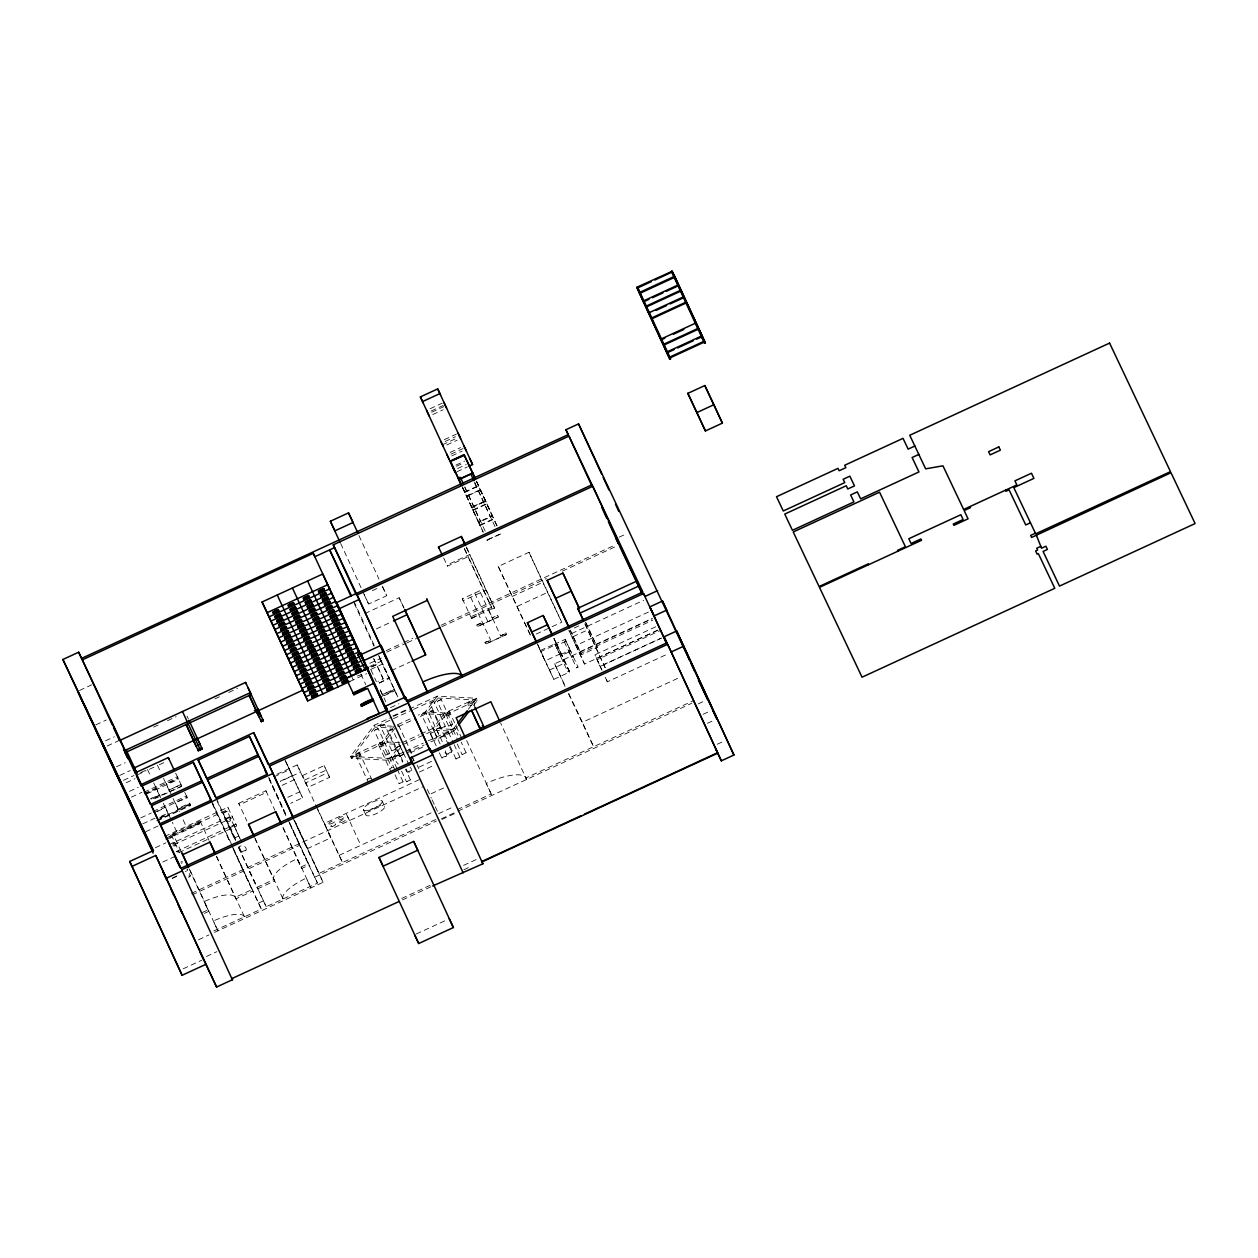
<?xml version="1.0" encoding="UTF-8"?>
<svg xmlns="http://www.w3.org/2000/svg" width="1258" height="1258" viewBox="0 0 1258 1258"><rect width="100%" height="100%" fill="white"/><g stroke="black" fill="none" stroke-linecap="round" stroke-linejoin="round"><path stroke-width="0.75" stroke-dasharray="5 3.75" d="M447.879 753.919C458.164 746.78 444.514 761.703 445.442 748.604M389.776 769.047L391.474 767.726M434.387 731.7L430.44 733.335L434.372 731.511L440.08 743.903M370.89 778.277L368.264 778.403M394.1 726.322L382.401 741.733L350.526 756.435L351.391 758.307L390.798 760.382L404.824 753.919M394.965 728.193L383.25 743.62L351.391 758.307L375.057 727.14L411.838 710.172M409.227 765.304L399.871 745.648L389.933 758.495L387.716 758.7L391.663 757.08L397.355 769.471M400.579 747.504L390.798 760.382L389.933 758.495L350.526 756.435L374.192 725.268L391.71 717.186M456.56 724.734L453.006 729.42L450.757 729.829L454.547 727.879L457.943 735.081M468.385 709.166L476.656 698.253L477.521 700.124L471.608 707.924M457.425 726.621L453.871 731.291L425.833 744.217M187.143 870.599L187.112 869.734M397.748 726.086L397.717 724.954M367.823 778.686L367.839 779.818M172.912 845.974L176.12 845.14L174.437 846.634M177.771 852.389L178.825 851.006L176.214 851.697M408.708 751.136L409.888 750.067L408.661 749.831M180.775 862.076L182.3 861.447M182.347 862.768L181.325 863.24M186.341 871.165L185.319 871.637M188.669 877.424L190.367 875.914L187.112 868.822M430.047 408.756L442.187 403.158M431.101 411.051L443.241 405.453M431.698 412.247L443.838 406.633M432.752 414.542L443.162 409.746M444.278 439.687L456.418 434.089M445.096 441.495L455.506 436.699M442.454 444.782L458.069 437.58M446.747 444.986L457.157 440.19M450.112 452.408L460.522 447.612M450.93 454.154L463.07 448.556M451.764 455.899L462.173 451.087M455.946 465.067L464.611 461.073M456.481 466.262L463.416 463.054M457.598 468.542L466.262 464.548M456.969 471.734L467.363 466.938M464.548 492.051L478.339 485.698M464.705 492.428L478.512 486.06L494.048 519.318M466.624 496.045L480.414 489.692M468.715 495.385L478.559 490.84M466.797 496.423L468.762 495.51M478.622 490.966L480.587 490.054M485.305 500.841L471.514 507.194L480.257 525.687M471.687 507.572L485.478 501.219M79.521 690.469L91.771 684.824M473.008 509.915L486.799 503.562M473.181 510.292L486.972 503.939M478.433 522.274L480.525 521.614L464.847 487.538M492.24 515.922L490.384 517.069L474.706 482.993M479.974 525.073L493.765 518.705M480.147 525.451L493.938 519.082M372.305 590.662L377.243 588.382M500.778 533.958L486.815 539.949L488.985 539.478M486.925 540.185L500.731 533.832M487.019 540.39L488.969 539.415M95.797 724.844L106.317 720.001M500.621 635.856L506.125 633.309L500.621 635.856L488.764 610.099L494.567 608.149L469.863 554.464L446.999 564.999L447.518 566.131L468.212 556.586L491.532 607.268L470.838 616.813L471.703 618.7L478.905 614.643M364.065 594.468L368.61 604.06L386.741 595.694L382.731 586.983M364.867 613.558L399.163 597.739L403.975 607.881M105.515 740.82L114.274 736.795M107.166 745.994L119.431 740.333M498.262 566.462L531.002 636.438L498.262 566.462L529.02 552.278L561.744 622.254L551.507 626.987M153.57 727.124L158.775 724.718M167.471 720.708L176.167 716.698M214.898 698.85L220.103 696.445M228.799 692.435L237.495 688.425M376.315 628.89L391.741 621.766M494.567 608.149L486.044 590.159L463.18 600.711L462.315 598.824L483.009 589.279L491.532 607.268M116.491 766.751L125.25 762.71M619.172 537.15L627.05 533.518M386.19 650.606L402.135 643.247M403.912 642.429L412.766 638.341M441.118 625.257L614.8 545.154M386.772 652.147L406.397 643.105M407.356 642.665L415.926 638.702M441.841 626.751L546.397 578.538M562.342 571.179L617.285 545.83M119.762 775.4L130.266 770.556M512.085 596.496L542.827 582.328L561.744 622.254M369.883 663.312L381.378 658.013M471.42 618.103L494.284 607.551M369.726 666.52L381.457 661.11L379.177 656.314M123.457 780.353L133.977 775.51M140.739 772.569L145.802 770.242M137.641 774.739L146.085 770.839M149.419 769.298L157.627 765.509L160.709 772.223M159.31 764.738L164.389 762.395M371.487 666.834L376.394 664.57L373.925 659.223M371.755 666.96L376.645 664.696L383.203 678.958L377.887 681.411M370.748 669.445L382.574 664.004L389.398 678.392L377.573 683.849L389.115 677.795M126.193 782.728L134.952 778.686M361.675 674.587L357.319 676.018M349.866 681.459L366.723 673.675M476.719 624.959C491.894 620.225 473.637 623.748 477.458 626.563L498.357 616.923L497.602 615.319L492.098 617.867L497.602 615.319M517.195 606.403L547.938 592.219M129.464 791.376L138.223 787.351M391.364 670.64L410.218 661.944M131.414 797.147L141.918 792.304M143.899 792.226L177.394 776.768L178.259 778.639L166.433 784.096M144.466 793.499L177.976 778.042M144.749 794.097L156.574 788.64M146.73 793.924L178.542 779.252M484.959 642.351L490.762 640.401L484.959 642.351L485.761 644.065L506.644 634.441L505.842 632.711M150.614 798.515L159.341 795.213L150.897 799.113M180.743 784.615L168.918 790.071L180.743 784.615L181.545 786.344L155.096 798.547M153.036 798.751L181.545 786.344M384.319 695.643L394.886 690.768L394.147 689.148L382.322 694.605L394.367 689.636M379.586 697.231L394.666 690.28M536.128 634.079L549.793 627.773M152.989 811.41L186.483 795.952L187.348 797.839L175.239 802.683L179.391 811.677M140.723 817.904L151.243 813.061M153.57 812.684L187.065 797.242M157.219 811.725L165.396 807.227L171.56 820.656M390.546 707.625L398.99 703.725M142.72 823.848L154.97 818.187M161.103 816.316L167.864 813.203L168.43 814.398L163.241 803.139M157.124 820.987L190.634 805.529L189.549 803.202L177.724 808.658L178.29 809.853L172.896 798.122M159.703 817.7L168.147 813.8M178.007 809.256L189.832 803.799M159.986 818.298L190.115 804.397M156.841 820.389L190.351 804.931M574.293 627.978L579.639 625.509M392.826 715.975L407.608 709.15M657.651 630.337L584.545 664.051L568.946 630.447L570.629 633.985L643.734 600.27M393.455 716.384L437.265 696.177L476.656 698.253L444.797 712.956L425.298 711.918L418.364 715.126M145.661 831.727L159.672 825.264M413.599 709.37L438.114 698.064L477.521 700.124L445.662 714.827L426.163 713.805L417.499 717.799M566.084 641.376L557.184 644.898L569.387 671.08L567.798 671.803L554.92 644.112L565.172 639.394L570.739 651.204L569.166 651.927L576.479 667.809L578.051 667.086L570.283 650.182L560.03 654.915M573.05 636.674L588.823 629.393L597.346 647.383L581.573 654.663L570.629 631.39M276.917 774.268L297.187 764.927L300.599 772.113L280.33 781.47M555.832 646.093L557.184 644.898M274.213 776.736L289.592 769.644M397.559 724.718L411.429 718.318M280.471 781.155L292.422 775.636L283.899 757.646M398.424 726.589L415.769 718.601M570.629 633.985L575.928 645.527L650.811 610.979M164.798 836.381L227.855 807.29L236.677 825.971L177.126 853.443M181.089 851.399L172.928 833.677L200.132 821.128L200.84 822.622L169.185 837.341M238.721 803.327L265.925 790.779L266.633 792.288L239.429 804.821L238.721 803.327L246.882 821.049M170.207 835.501L177.236 832.985L172.33 822.323M198.921 822.984L187.096 828.44L182.19 817.779M165.663 838.253L228.72 809.161L227.855 807.29M302.439 775.62L324.124 765.619L329.612 777.318L307.927 787.319L302.439 775.62L304.515 780.117L326.199 770.116L324.124 765.619M282.138 785.322L294.089 779.803L302.612 797.792L290.661 803.312M165.93 839.573L199.44 824.116L198.638 822.386M155.363 847.703L165.883 842.86M575.928 645.527L579.073 652.163L652.179 618.449M565.062 686.459L554.636 663.799L652.194 618.794M573.161 656.77L571.368 657.022L573.161 656.77L565.172 639.394M579.718 653.861L652.823 620.147M168.776 844.778L231.849 815.703L232.699 817.574L169.641 846.665M549.447 670.121L565.219 662.856M401.9 742.755L419.229 734.766M420.958 733.964L433.098 728.366L453.006 729.42L454.688 728.005M601.984 670.089L594.908 654.836L656.22 626.563M287.815 797.305L299.781 791.801M402.749 744.642L433.963 730.238L453.871 731.291L453.006 729.42L424.984 742.346M176.262 851.556L235.828 824.084L236.677 825.971M657.903 630.101L596.591 658.39L594.908 654.836M569.591 672.087L556.461 644.379L540.688 651.66L553.819 679.367L569.591 672.087L554.259 639.048M601.749 669.916L597.063 659.727L660.135 630.635M162.738 862.06L174.988 856.399M403.96 752.032L389.933 758.495L391.663 757.08M405.705 751.23L423.223 743.148M406.57 753.102L424.088 745.035M410.25 752.866L423.804 746.607M585.064 624.141L603.683 664.617L661.079 638.152M661.535 638.089L600.223 666.378L597.063 659.727M172.409 877.974L177.661 875.552M172.126 878.556L177.378 876.134M419.056 767.097L432.202 761.043M607.362 681.805L605.051 676.788L607.362 681.805L668.674 653.531M419.339 772.05L434.592 765.021M419.417 779.614L324.438 823.424L342.522 862.532L327.41 830.626M191.42 893.353L422.83 786.8M192.128 894.847L243.376 871.212L252.072 889.563L235.183 897.347A29.956 9.152 -24.7 0 0 204.079 901.624L208.702 911.39L204.409 913.371M300.976 867.014L308.241 863.664L299.546 845.313L248.298 868.948L256.994 887.299L273.788 879.546A29.956 9.152 -24.7 0 1 297.061 858.727L301.684 868.507L308.949 865.158L317.472 883.147L266.193 906.719L257.701 888.793L274.496 881.056L254.918 838.504M568.931 693.944L582.375 722.312L679.933 677.323M431.117 793.751L444.672 787.508M202.255 912.537L207.995 909.896M235.183 897.347L235.906 898.857L252.779 891.073L261.302 909.047L213.797 930.967M339.11 855.33L434.104 811.52M438.507 813.722L453.824 806.661M435.755 819.524L318.872 873.445L303.76 841.539M457.22 809.633L491.186 793.955M466.702 740.695L491.894 795.465L486.186 783.404A38.196 11.684 -24.7 0 1 525.875 777.963L692.922 700.91M258.488 903.118L263.409 900.838M314.657 877.203L436.447 821.034M441.511 818.706L456.292 811.882M457.928 811.127L691.853 703.222M441.873 819.477L456.654 812.668M698.19 703.914L704.496 701.005M198.481 939.789L208.985 934.93M214.489 932.398L323.07 882.314L295.158 821.616M703.112 714.292L710.99 710.644M707.389 723.334L713.695 720.425M206.406 956.505L216.911 951.661M183.181 968.802L201.815 960.2M717.296 744.233L725.19 740.6M463.62 865.347L478.402 858.538M401.679 898.448L430.11 885.333M463.856 869.765L469.187 867.312M402.481 899.91L430.865 886.811M416.288 933.986L445.772 920.384M169.877 837.042L172.142 836.727L179.469 852.657M169.94 838.457L172.142 836.727M172.723 843.033L174.988 842.718L172.771 844.448M241.017 845.974L238.894 846.398M188.621 876.008L190.367 875.914M392.496 767.349L393.723 767.411M399.871 745.648L396.333 747.645L402.843 761.813M392.292 726.228L374.192 725.268L375.057 727.14L391.348 728.005M399.95 742.66L382.401 741.733L383.25 743.62L398.849 744.437M403.834 754.092L399.902 755.916L403.834 754.092L392.433 729.31L390.169 729.624L388.502 731.134L399.902 755.916M411.665 770.619C402.198 772.381 416.131 773.827 410.045 767.081M241.567 842.058L227.321 811.284L225.591 811.379L223.374 813.093L234.774 837.875L238.721 836.051L234.774 837.875M444.672 734.263L448.477 732.313L444.53 734.137L449.421 744.752M474.565 706.477C475.209 696.555 462.661 702.357 470.634 708.301M468.18 702.986L472.127 701.178M461.938 738.776L449.436 711.666L447.172 711.981L445.505 713.49L457.991 740.585M433.868 701.477L429.921 703.301L441.322 728.083L443.587 727.769L445.269 726.259L433.868 701.477L429.921 703.301M445.505 713.49L449.436 711.666M445.269 726.259L441.322 728.083M425.44 712.673L421.509 714.497L432.909 739.279L435.174 738.965L436.841 737.455L425.44 712.673L421.509 714.497M466.089 752.787L462.142 754.611L466.089 752.787L461.199 742.157M436.479 729.137L440.426 727.313L436.479 729.137L444.624 746.827M436.841 737.455L432.909 739.279M388.502 731.134L392.433 729.31M378.171 728.618L374.239 730.442L385.64 755.225L387.904 754.91L389.571 753.4L378.171 728.618L374.239 730.442M402.261 762.222C402.025 749.721 388.974 755.759 398.314 764.046M395.059 756.954L398.99 755.13M389.571 753.4L385.64 755.225M410.391 779.913L406.46 781.737L410.391 779.913L405.516 769.298M448.571 745.003L432.595 710.786L430.865 710.88L428.648 712.61L440.048 737.392L443.995 735.568L440.048 737.392M428.648 712.61L432.595 710.786M445.772 756.294C433.664 759.502 453.902 758.778 443.335 750.979M396.333 747.645L400.264 745.837M394.823 769.723L382.322 742.629L380.073 742.943L378.391 744.453L390.876 771.547M378.391 744.453L382.322 742.629M223.374 813.093L227.321 811.284M234.145 825.673L230.198 827.497L234.145 825.673L239.838 838.064M226.22 819.084L230.167 817.275L226.22 819.084L237.62 843.866M245.546 850.455C233.438 853.663 253.676 852.94 243.093 845.14M441.212 699.542L437.265 701.366L448.666 726.149L450.914 725.835L452.613 724.325L441.212 699.542L437.265 701.366M452.613 724.325L448.666 726.149M459.878 757.096L455.931 758.92L459.878 757.096L454.185 744.705M384.382 724.309L380.451 726.118L391.836 750.9L394.084 750.601L395.783 749.092L384.382 724.309L380.451 726.118M395.783 749.092L391.836 750.9M403.063 781.863L399.116 783.671L403.063 781.863L398.173 771.233M372.132 780.227L359.615 753.07L357.366 753.369L355.668 754.879L368.201 782.051M355.668 754.879L359.615 753.07M603.683 664.617L605.208 667.825M578.051 667.086L576.479 667.809M569.166 651.927L560.502 655.937L554.92 644.112M554.102 638.561L556.288 643.184L540.531 650.449L537.606 644.285M569.387 671.08L567.798 671.803M476.578 481.562L486.909 503.798M496.941 525.844L492.145 515.717L478.354 522.086L483.135 532.197M483.497 502.115L473.653 506.675M554.636 663.799L565.565 686.852M568.396 693.52L593.603 746.717L582.375 722.312M462.173 486.673L473.291 510.544M466.765 547.922L469.863 554.464M498.357 616.923L477.458 626.563M506.644 634.441L485.761 644.065M464.344 548.409L468.212 556.586M443.649 557.954L447.518 566.131M462.315 598.824L471.703 618.7M525.875 777.963L526.583 779.457L500.59 722.941M382.196 586.102L386.741 595.694M379.727 658.767L398.141 697.608L379.318 656.472M373.61 658.296L383.203 678.958M411.901 756.357L414.385 761.577M349.52 820.625L346.107 813.423L360.794 845.345M316.135 805.906L327.835 830.61M294.152 820.358L304.2 841.523M323.07 882.314L294.954 821.38M273.788 879.546L274.496 881.056M187.033 716.085L188.448 719.073M175.648 773.135L181.639 785.794M184.737 792.336L187.348 797.839M166.716 784.693L166.15 783.498L172.126 796.44M156.857 789.238L156.291 788.043L160.725 797.635M172.928 833.677L173.651 835.17M586.008 622.741L597.346 647.383M585.583 622.364L588.823 629.393M584.907 623.654L605.145 667.668M570.251 630.022L581.573 654.663M579.073 652.163L584.545 664.051M529.02 552.278L542.827 582.328M564.276 641.627L571.588 657.494M553.803 638.309L560.832 653.625L545.076 660.89L537.245 643.892M476.609 481.405L497.02 525.765M476.232 481.122L492.35 516.157L478.559 522.526L462.205 486.988M474.643 482.317L495.054 526.677M537.716 644.615L553.819 679.367M464.784 486.862L485.195 531.222M462.818 487.774L483.229 532.134M466.12 546.868L486.044 590.159M464.516 549.086L483.009 589.279M480.525 592.707L492.318 618.338M474.722 593.1L487.679 621.263M470.665 597.251L490.762 640.401M399.163 597.739L403.991 608.227M450.757 729.829L454.012 736.905M457.267 743.981L462.142 754.611M358.939 535.546L378.988 579.136M448.477 732.313L453.367 742.943M450.238 746.529L455.931 758.92M449.373 746.78L451.826 752.095M430.44 733.335L438.57 751.026M439.388 752.803L441.825 758.118M340.682 543.487L368.61 604.06M353.86 601.135L374.397 645.763M378.611 655.355L382.574 664.004M354.284 603.431L373.988 646.282M398.487 725.111L412.309 754.564M417.184 765.194L418.82 768.732M427.327 789.411L431.321 798.091M432.123 799.836L434.513 805.041M435.315 806.787L437.705 811.992M411.853 756.341L414.244 761.546M380.372 689.95L385.766 701.697M370.984 669.932L376.378 681.679M380.231 690.06L382.542 695.092M406.098 768.89L407.734 772.428M360.904 673.989L365.748 684.541M401.569 771.123L406.46 781.737M351.344 675.766L353.246 679.902M387.716 758.889L391.788 767.742M395.043 774.818L399.116 783.671M382.259 801.189A10.331 3.161 -24.7 0 1 368.909 810.121A10.331 3.161 -24.7 0 1 367.289 804.837A10.331 3.161 -24.7 0 1 382.259 801.189L384.681 806.472A10.331 3.161 -24.7 0 1 371.33 815.404A10.331 3.161 -24.7 0 1 369.726 810.121A10.331 3.161 -24.7 0 1 384.681 806.472M363.373 809.586L365.811 814.87M329.612 777.318L327.536 772.805L305.851 782.806L307.927 787.319M297.187 764.927L316.937 807.636M317.598 809.319L330.823 837.828L307.172 848.741L292.485 816.819M286.745 763.653L302.612 797.792M285.472 761.059L294.089 779.803M269.023 777.837L286.274 815.31M289.56 822.449L317.472 883.147M268.709 777.696L286.777 816.961M287.595 818.754L308.949 865.158M269.165 779.268L286.399 816.756M289.686 823.896L299.546 845.313M283.176 827.67L310.899 887.928L306.26 878.163A29.956 9.152 -24.7 0 0 282.987 898.983L283.695 900.476L255.17 838.441M265.925 790.779L274.889 810.278M282.94 827.733L301.684 868.507M239.162 846.964L241.599 852.279M216.14 797.886L235.529 840.596M238.816 847.735L266.224 906.782M217.099 801.11L235.167 840.391M238.454 847.53L256.994 887.299M211.218 800.167L261.302 909.047M212.555 803.595L230.717 843.159M231.535 844.936L252.779 891.073M212.177 803.39L230.23 842.656M233.516 849.795L243.376 871.212M216.565 856.242L245.106 918.277L244.398 916.783A29.956 9.152 -24.7 0 0 213.278 921.045L217.901 930.826L189.376 868.775M200.132 821.128L209.001 840.36M216.329 856.305L235.906 898.857M189.549 803.202L190.634 805.529M163.509 778.325L169.201 790.669M147.485 769.456L150.866 776.768M153.665 782.869L159.341 795.213M189.14 868.853L208.702 911.39M356.926 756.844C359.992 758.778 362.021 752.63 356.926 756.844M379.601 746.356C382.684 748.274 384.806 742.063 379.601 746.356M227.478 821.081C230.528 823.015 232.714 816.788 227.478 821.081M446.716 715.393C449.766 717.327 451.952 711.1 446.716 715.393M469.438 704.952C472.442 706.902 474.691 700.659 469.438 704.952M437.265 696.177L425.298 711.918L426.163 713.805L438.114 698.064L437.265 696.177M444.797 712.956L433.098 728.366L433.963 730.238L445.662 714.827L444.797 712.956M564.276 660.293L562.924 661.488L564.276 660.293M330.036 824.021A3.287 1.006 -24.7 0 0 334.832 821.301A3.287 1.006 -24.7 0 0 330.65 821.883A3.287 1.006 -24.7 0 0 330.036 824.021M332.269 826.475A2.673 0.818 -24.7 0 0 335.634 824.163A2.673 0.818 -24.7 0 0 331.719 825.185A2.673 0.818 -24.7 0 0 332.269 826.475M339.298 819.823A3.617 1.101 -24.7 0 0 344.598 816.835A3.617 1.101 -24.7 0 0 339.974 817.464A3.617 1.101 -24.7 0 0 339.298 819.823M340.792 822.575A3.365 1.038 -24.7 0 0 345.73 819.791A3.365 1.038 -24.7 0 0 341.437 820.389A3.365 1.038 -24.7 0 0 340.792 822.575"/><path stroke-width="1.5" d="M483.402 726.369L482.286 725.897M457.739 723.177L467.205 710.723M458.604 725.064L469.25 711.037M479.958 727.093L479.723 727.895L481.327 727.674M481.091 729.451L480.839 730.269L471.75 710.676M667.778 353.844L636.705 287.327L671.898 271.398M637.491 288.019L651.361 281.619M654.836 280.031L672.181 272.027M637.539 287.091L670.671 358.939L669.885 359.316L639.206 292.611L674.665 276.241L674.005 276.854M452.471 466.671L455.223 472.536L420.376 396.899L437.721 388.895L440.552 394.933M422.594 401.569L439.923 393.565M643.797 301.716L648.986 299.31M652.462 297.721L662.872 292.925M666.331 291.321L678.471 285.723M645.952 306.244L680.625 290.236M656.173 310.364L666.583 305.552M670.058 303.964L682.198 298.366M651.392 318.085L686.082 302.077M661.331 339.833L664.79 338.229M673.47 334.235L683.865 329.423M663.485 344.362L698.159 328.354M667.259 352.743L674.194 349.535M677.669 347.931L693.268 340.745M696.743 339.141L701.948 336.735M702.011 337.915L702.451 337.852M669.413 357.256L704.103 341.264M674.665 276.241L705.361 342.947L704.559 343.308L671.442 271.461M461.434 485.305L450.254 461.01L464.06 454.657L472.929 473.37M450.427 461.387L464.233 455.034M464.344 455.27L452.408 460.475M330.382 521.252L348.513 512.887L353.058 522.479L334.927 530.845L330.382 521.252L340.006 542.167M469.108 466.136L472.568 464.532L437.721 388.895M153.13 853.081L62.9 659.475L78.672 652.21L81.597 658.374L568.27 434.623L565.927 429.717L578.554 423.899L689.588 660.277M460.129 477.269L458.164 478.182L461.403 485.053M112.151 724.498L82.305 659.868L313.273 553.331L314.877 556.696L334.581 547.607M356.25 594.83L333.26 544.84L568.978 436.133L642.838 592.015L407.136 700.737L405.375 697.026L385.671 706.115L387.307 709.685M687.859 393.361L704.81 385.546L713.899 404.73L722.375 423.128L705.423 430.944L687.859 393.361L705.423 430.944M349.866 681.459L307.723 700.895L262.073 601.984L322.771 573.994L360.071 654.742M696.963 412.545L713.899 404.73M262.073 601.984L267.136 612.662L327.835 584.656M272.734 612.111C285.802 607.756 271.681 610.146 273.348 613.432L278.867 610.885L278.254 609.564M287.909 605.114C300.976 600.758 286.855 603.148 288.522 606.435L294.042 603.887L293.428 602.566M303.084 598.116C316.151 593.76 302.03 596.15 303.697 599.437L309.216 596.89L308.603 595.569M318.258 591.118C331.326 586.763 317.205 589.137 318.872 592.439L324.391 589.892L323.778 588.571M273.348 613.432L277.971 611.011L277.468 609.926M288.522 606.435L293.145 604.013L292.642 602.928M303.697 599.437L308.32 597.015L307.817 595.93M318.872 592.439L323.495 590.018L322.992 588.933M269.07 616.86L329.769 588.87M274.669 616.326C287.736 611.97 273.615 614.344 275.282 617.631L280.801 615.099L280.188 613.778M289.843 609.328C302.911 604.972 288.79 607.347 290.456 610.633L295.976 608.086L295.363 606.781M305.018 602.315C318.085 597.975 303.964 600.349 305.631 603.636L311.151 601.088L310.537 599.783M320.192 595.317C333.26 590.977 319.139 593.351 320.806 596.638L326.325 594.091L325.712 592.77M275.282 617.631L279.905 615.209L279.402 614.14M290.456 610.633L295.08 608.212L294.576 607.142M305.631 603.636L310.254 601.214L309.751 600.145M320.806 596.638L325.429 594.216L324.926 593.147M271.005 621.075L331.703 593.068M276.603 620.524C289.67 616.168 275.549 618.559 277.216 621.845L282.736 619.298L282.122 617.977M291.777 613.527C304.845 609.171 290.724 611.545 292.391 614.847L297.91 612.3L297.297 610.979M306.952 606.529C320.019 602.173 305.898 604.548 307.565 607.85L313.085 605.302L312.471 603.982M322.127 599.531C335.194 595.176 321.073 597.55 322.74 600.852L328.259 598.305L327.646 596.984M277.216 621.845L281.839 619.423L281.336 618.338M292.391 614.847L297.014 612.426L296.511 611.341M307.565 607.85L312.188 605.428L311.685 604.343M322.74 600.852L327.363 598.431L326.86 597.346M438.995 548.142L438.476 547.01L461.34 536.474L465.224 544.651M272.939 625.273L333.637 597.283M278.537 624.739C291.604 620.383 277.483 622.757 279.15 626.044L284.67 623.496L284.056 622.191M293.712 617.725C306.779 613.385 292.658 615.76 294.325 619.046L299.844 616.499L299.231 615.193M308.886 610.728C321.954 606.372 307.833 608.762 309.499 612.048L315.019 609.501L314.406 608.18M324.061 603.73C337.128 599.374 323.007 601.764 324.674 605.051L330.194 602.503L329.58 601.182M279.15 626.044L283.773 623.622L283.27 622.553M294.325 619.046L298.948 616.624L298.445 615.555M309.499 612.048L314.123 609.627L313.619 608.558M324.674 605.051L329.297 602.629L328.794 601.544M274.873 629.472L335.572 601.481M386.709 711.493L336.625 602.598L592.031 484.786M280.471 628.937C293.539 624.581 279.418 626.956 281.084 630.258L286.604 627.711L285.991 626.39M295.646 621.939C308.713 617.584 294.592 619.958 296.259 623.26L301.778 620.713L301.165 619.392M310.82 614.942C323.888 610.586 309.767 612.961 311.434 616.247L316.953 613.715L316.34 612.394M325.995 607.944C339.062 603.588 324.941 605.963 326.608 609.249L332.128 606.718L331.514 605.397M281.084 630.258L285.708 627.836L285.204 626.751M296.259 623.26L300.882 620.839L300.379 619.754M311.434 616.247L316.057 613.825L315.554 612.756M326.608 609.249L331.231 606.828L330.728 605.758M276.807 633.686L337.506 605.68M282.405 633.136C295.473 628.796 281.352 631.17 283.019 634.457L288.538 631.909L287.925 630.604M297.58 626.138C310.647 621.782 296.526 624.172 298.193 627.459L303.713 624.911L303.099 623.591M312.755 619.14C325.822 614.785 311.701 617.175 313.368 620.461L318.887 617.914L318.274 616.593M327.929 612.143C340.997 607.787 326.876 610.177 328.542 613.464L334.062 610.916L333.449 609.595M283.019 634.457L287.642 632.035L287.138 630.966M298.193 627.459L302.816 625.037L302.313 623.968M313.368 620.461L317.991 618.04L317.488 616.955M328.542 613.464L333.166 611.042L332.662 609.957M336.625 602.598L339.456 608.589L359.175 599.5L386.269 658.406M278.741 637.885L339.44 609.894M284.339 637.35C297.407 632.994 283.286 635.369 284.953 638.671L290.472 636.123L289.859 634.803M299.514 630.352C312.582 625.997 298.461 628.371 300.127 631.658L305.647 629.126L305.034 627.805M314.689 623.355C327.756 618.999 313.635 621.373 315.302 624.66L320.821 622.112L320.208 620.807M329.863 616.341C342.931 612.001 328.81 614.376 330.477 617.662L335.996 615.115L335.383 613.81M284.953 638.671L289.576 636.249L289.073 635.164M300.127 631.658L304.751 629.236L304.247 628.167M315.302 624.66L319.925 622.238L319.422 621.169M330.477 617.662L335.1 615.241L334.597 614.171M280.676 642.099L341.374 614.093M286.274 641.549C299.341 637.193 285.22 639.583 286.887 642.869L292.406 640.322L291.793 639.001M301.448 634.551C314.516 630.195 300.395 632.585 302.062 635.872L307.581 633.324L306.968 632.003M316.623 627.553C329.69 623.197 315.569 625.588 317.236 628.874L322.756 626.327L322.142 625.006M331.798 620.556C344.865 616.2 330.744 618.574 332.411 621.877L337.93 619.329L337.317 618.008M286.887 642.869L291.51 640.448L291.007 639.363M302.062 635.872L306.685 633.45L306.181 632.365M317.236 628.874L321.859 626.453L321.356 625.368M332.411 621.877L337.034 619.455L336.531 618.37M282.61 646.298L343.308 618.307M288.208 645.763C301.275 641.407 287.154 643.781 288.821 647.068L294.341 644.536L293.727 643.215M303.382 638.765C316.45 634.409 302.329 636.784 303.996 640.07L309.515 637.523L308.902 636.218M318.557 631.752C331.625 627.412 317.503 629.786 319.17 633.073L324.69 630.525L324.077 629.22M333.732 624.754C346.799 620.414 332.678 622.789 334.345 626.075L339.864 623.528L339.251 622.207M288.821 647.068L293.444 644.646L292.941 643.577M303.996 640.07L308.619 637.649L308.116 636.579M319.17 633.073L323.793 630.651L323.29 629.582M334.345 626.075L338.968 623.654L338.465 622.584M284.544 650.512L345.242 622.506M290 650.024C303.052 645.668 288.947 648.059 290.614 651.345L296.133 648.798L295.52 647.477M305.175 643.027C318.243 638.671 304.122 641.061 305.788 644.348L311.308 641.8L310.695 640.479M320.35 636.029C333.417 631.673 319.296 634.063 320.963 637.35L326.482 634.803L325.869 633.482M335.524 629.031C352.114 621.704 323.935 634.567 341.657 627.805L341.044 626.484M335.917 629.865L340.761 627.931L340.258 626.846M290.614 651.345L295.221 648.924L294.734 647.854M305.788 644.348L310.396 641.926L309.908 640.841M320.963 637.35L325.57 634.928L325.083 633.843M286.478 654.71L347.177 626.72M292.076 654.176C305.144 649.82 291.023 652.194 292.689 655.481L298.209 652.933L297.596 651.628M307.251 647.162C320.318 642.822 306.197 645.197 307.864 648.483L313.384 645.936L312.77 644.631M322.425 640.165C335.493 635.809 321.372 638.199 323.039 641.486L328.558 638.938L327.945 637.617M337.6 633.167C350.668 628.811 336.546 631.202 338.213 634.488L343.733 631.941L343.119 630.62M292.689 655.481L297.313 653.059L296.809 651.99M307.864 648.483L312.487 646.062L311.984 644.992M323.039 641.486L327.662 639.064L327.159 637.995M338.213 634.488L342.836 632.066L342.333 630.981M288.412 658.909L349.111 630.918M294.01 658.374C307.078 654.018 292.957 656.393 294.624 659.695L300.143 657.148L299.53 655.827M309.185 651.377C322.252 647.021 308.131 649.395 309.798 652.698L315.318 650.15L314.704 648.829M324.36 644.379C337.427 640.023 323.306 642.398 324.973 645.684L330.492 643.153L329.879 641.832M339.534 637.381C352.602 633.026 338.481 635.4 340.147 638.687L345.667 636.155L345.054 634.834M294.624 659.695L299.247 657.274L298.744 656.189M309.798 652.698L314.421 650.276L313.918 649.191M324.973 645.684L329.596 643.263L329.093 642.193M340.147 638.687L344.771 636.265L344.267 635.196M119.431 740.6L245.562 682.418L251.254 694.495L125.124 752.677M290.346 663.123L351.045 635.117M295.945 662.573C309.012 658.233 294.891 660.607 296.558 663.894L302.077 661.346L301.464 660.041M311.119 655.575C324.187 651.219 310.066 653.61 311.732 656.896L317.252 654.349L316.639 653.028M326.294 648.578C339.361 644.222 325.24 646.612 326.907 649.899L332.427 647.351L331.813 646.03M341.468 641.58C354.536 637.224 340.415 639.614 342.082 642.901L347.601 640.353L346.988 639.033M296.558 663.894L301.181 661.472L300.678 660.403M311.732 656.896L316.356 654.475L315.852 653.405M326.907 649.899L331.53 647.477L331.027 646.392M342.082 642.901L346.705 640.479L346.202 639.394M292.281 667.322L352.979 639.331M393.455 620.98L407.183 614.643L425.66 654.82L411.932 661.158M297.879 666.787C310.946 662.431 296.825 664.806 298.492 668.108L304.011 665.561L303.398 664.24M313.053 659.79C326.121 655.434 312 657.808 313.667 661.095L319.186 658.563L318.573 657.242M328.228 652.792C341.295 648.436 327.174 650.811 328.841 654.097L334.361 651.55L333.747 650.244M343.403 645.779C356.47 641.438 342.349 643.813 344.016 647.099L349.535 644.552L348.922 643.247M298.492 668.108L303.115 665.686L302.612 664.601M313.667 661.095L318.29 658.673L317.787 657.604M328.841 654.097L333.464 651.675L332.961 650.606M344.016 647.099L348.639 644.678L348.136 643.609M294.215 671.536L354.913 643.53M124.259 750.79L250.389 692.623M299.813 670.986C312.88 666.63 298.759 669.02 300.426 672.307L305.946 669.759L305.332 668.438M314.987 663.988C328.055 659.632 313.934 662.023 315.601 665.309L321.12 662.762L320.507 661.441M330.162 656.99C343.23 652.635 329.109 655.025 330.775 658.311L336.295 655.764L335.682 654.443M345.337 649.993C358.404 645.637 344.283 648.012 345.95 651.314L351.469 648.766L350.856 647.445M300.426 672.307L305.049 669.885L304.546 668.8M315.601 665.309L320.224 662.887L319.721 661.802M330.775 658.311L335.399 655.89L334.895 654.805M345.95 651.314L350.573 648.892L350.07 647.807M296.149 675.735L356.847 647.744M301.747 675.2C314.815 670.844 300.693 673.219 302.36 676.505L307.88 673.974L307.267 672.653M316.922 668.202C329.989 663.847 315.868 666.221 317.535 669.508L323.054 666.96L322.441 665.655M332.096 661.189C345.164 656.849 331.043 659.223 332.71 662.51L338.229 659.963L337.616 658.657M347.271 654.191C360.338 649.851 346.217 652.226 347.884 655.512L353.404 652.965L352.79 651.644M302.36 676.505L306.983 674.084L306.48 673.014M317.535 669.508L322.158 667.086L321.655 666.017M332.71 662.51L337.333 660.088L336.829 659.019M347.884 655.512L352.507 653.091L352.004 652.021M298.083 679.949L358.782 651.943M303.681 679.399C316.749 675.043 302.628 677.433 304.294 680.72L309.814 678.172L309.201 676.851M318.856 672.401C331.923 668.045 317.802 670.435 319.469 673.722L324.989 671.174L324.375 669.854M334.03 665.403C347.098 661.048 332.977 663.422 334.644 666.724L340.163 664.177L339.55 662.856M349.205 658.406C362.273 654.05 348.151 656.424 349.818 659.727L355.338 657.179L354.725 655.858M358.404 655.575L357.885 654.459L361.235 652.902M304.294 680.72L308.918 678.298L308.414 677.213M319.469 673.722L324.092 671.3L323.589 670.215M334.644 666.724L339.267 664.303L338.764 663.218M349.818 659.727L354.442 657.305L353.938 656.22M361.203 654.49L380.922 645.401L383.753 651.392L364.049 660.481L361.203 654.49L387.039 710.471M300.017 684.148L360.716 656.157M305.615 683.613C318.683 679.257 304.562 681.632 306.229 684.918L311.748 682.371L311.135 681.065M320.79 676.6C333.857 672.259 319.736 674.634 321.403 677.92L326.923 675.373L326.309 674.068M335.965 669.602C349.032 665.246 334.911 667.636 336.578 670.923L342.097 668.375L341.484 667.054M351.139 662.604C364.207 658.249 350.086 660.639 351.753 663.925L357.272 661.378L356.659 660.057M306.229 684.918L310.852 682.496L310.349 681.427M321.403 677.92L326.026 675.499L325.523 674.43M336.578 670.923L341.201 668.501L340.698 667.432M351.753 663.925L356.376 661.504L355.872 660.419M301.951 688.346L360.967 661.126M254.352 710.676L257.906 709.04M263.347 720.771L258 709.465L256.019 710.361L261.365 721.683L263.347 720.771L262.828 719.655L260.846 720.567L261.365 721.683M307.55 687.812C320.617 683.456 306.496 685.83 308.163 689.132L313.682 686.585L313.069 685.264M322.724 680.814C335.792 676.458 321.671 678.833 323.337 682.135L328.857 679.587L328.244 678.266M337.899 673.816C350.966 669.46 336.845 671.835 338.512 675.121L344.032 672.59L343.418 671.269M353.073 666.819C366.141 662.463 352.02 664.837 353.687 668.124L359.206 665.592L358.593 664.271M134.166 767.946L302.942 690.092M417.027 638.199L440.064 627.569M308.163 689.132L312.786 686.711L312.283 685.626M323.337 682.135L327.961 679.713L327.457 678.628M338.512 675.121L343.135 672.7L342.632 671.63M353.687 668.124L358.31 665.702L357.807 664.633M259.698 713.05L257.733 713.962L249.241 695.517M303.886 692.56L364.584 664.554M569.009 627.868L547.151 580.347L562.924 573.082L579.529 608.668M309.484 692.01C322.551 687.67 308.43 690.044 310.097 693.331L315.616 690.784L315.003 689.478M324.658 685.012C337.726 680.657 323.605 683.047 325.272 686.333L330.791 683.786L330.178 682.465M339.833 678.015C352.9 673.659 338.779 676.049 340.446 679.336L345.966 676.788L345.352 675.467M355.008 671.017C368.075 666.661 353.954 669.052 355.621 672.338L361.14 669.791L360.527 668.47M134.795 773.041L168.305 757.583L174.107 769.865M310.097 693.331L314.72 690.909L314.217 689.84M325.272 686.333L329.895 683.912L329.392 682.842M340.446 679.336L345.069 676.914L344.566 675.829M355.621 672.338L360.244 669.916L359.741 668.831M368.044 667.29L364.694 668.847L365.213 669.964L368.484 668.47M305.82 696.759L364.836 669.539M347.098 680.358L346.233 678.487L368.232 668.344M311.402 696.177C324.47 691.837 310.349 694.212 312.015 697.498L317.535 694.951L316.922 693.645M326.577 689.18C339.644 684.839 325.523 687.214 327.19 690.5L332.71 687.953L332.096 686.632M341.751 682.182C354.819 677.826 340.698 680.216 342.365 683.503L347.884 680.955L347.271 679.635M312.015 697.498L316.623 695.076L316.135 694.007M327.19 690.5L331.813 688.079L331.31 687.01M342.365 683.503L346.988 681.081L346.485 679.996M198.308 750.774L202.255 748.95L201.736 747.834L197.789 749.642L198.308 750.774L192.961 739.452M141.336 784.473L253.676 732.659L268.787 764.549L387.433 709.827L385.671 706.115M82.305 659.868L150.74 804.318L201.988 780.683L193.292 762.332L142.044 785.967L150.583 804.507M198.214 760.052L249.461 736.417L258.157 754.769L206.91 778.403L198.214 760.052L207.256 779.693M547.151 580.347L555.674 598.336L571.447 591.071M374.334 683.063L353.058 692.875L353.923 694.746L367.713 688.393L379.287 713.538L367.179 718.397L367.698 719.529M355.354 693.362L365.701 688.582M536.458 642.178L527.401 622.741L543.157 615.476L551.916 633.938M914.849 446.024L908.134 449.122L903.04 438.35L844.7 465.256L845.848 467.661L839.149 470.744L838.001 468.353L776.516 496.721L783.278 510.984L844.763 482.616L843.175 479.267L849.873 476.169L854.481 485.887L847.782 488.985L846.241 485.745L784.756 514.097L792.43 530.294L853.915 501.926L850.628 494.976L857.327 491.878L860.614 498.844L918.953 471.939L912.113 457.519L918.827 454.421M360.637 704.606C389.823 693.064 358.263 702.451 361.392 706.21L373.736 700.517M372.887 700.329L361.392 706.21M577.784 608.306L636.91 581.039L639.174 585.835L580.048 613.102L577.784 608.306L583.445 620.619M151.447 805.812L202.695 782.177L211.218 800.167L159.97 823.801L151.447 805.812L179.863 866.998M207.617 779.913L258.865 756.278L267.388 774.252L216.14 797.886L207.617 779.913L215.826 797.761M531.772 631.988L547.544 624.707M293.303 817.81L269.495 766.043L408.221 703.018L430.393 751.215M430.834 752.221L407.844 702.231L643.561 593.524L644.961 596.465L657.572 590.662M292.705 816.269L273.002 773.418L160.662 825.232L181.026 868.224L412.011 761.688L410.25 757.976L429.953 748.887L431.211 751.529L666.913 642.807L664.067 636.8L676.678 630.981L733.933 755.02L721.321 760.838L667.621 644.3L431.919 753.023L482.883 863.774L432.642 885.994M649.867 606.859L662.479 601.041L666.771 610.083L654.16 615.901L649.867 606.859L667.117 644.332M232.148 978.472L232.683 979.605L216.596 987.027L205.84 964.336L182.111 975.28L129.7 861.463L153.429 850.534L62.9 659.475M129.7 861.463L132.027 866.385L155.756 855.44L216.596 987.027M398.928 901.546L231.818 978.614L232.368 979.762L181.734 869.734L412.718 763.197L413.08 763.968L432.799 754.879L431.919 753.023M166.512 878.147L182.284 870.866L181.734 869.734M667.621 644.3L671.237 651.943L683.849 646.125M1030.459 522.793L1025.742 524.963L1009.089 489.834L1005.928 491.28L1005.425 490.211M1035.413 533.219L1030.679 535.405L1031.639 537.433L1171.009 472.725L1195.1 523.564L1059.503 586.102L1043.086 551.444L1047.427 549.447L1045.885 546.208L1041.561 548.221L1036.372 535.263M1040.696 546.412L1036.765 548.236L1037.614 550.029L1035.649 550.941L1037.174 554.18L1038.353 553.63L1054.786 588.288L862.045 677.197L819.477 587.376L921.564 540.28L920.935 538.959L911.091 543.503L908.811 538.723L960.845 514.726L963.109 519.507L953.265 524.051L953.879 525.372L968.078 518.831L964.147 510.559L970.453 507.65L969.949 506.565M378.973 857.437L413.662 841.429L417.813 850.188L383.124 866.196L378.973 857.437L418.71 943.531L453.383 927.539L413.662 841.429M481.594 861.588L580.929 815.766M584.483 814.13L717.5 752.771M717.705 753.196L482.003 861.919L482.883 863.774M668.061 353.435L667.385 354.033M897.913 551.193L897.52 550.359L905.398 546.711L879.546 492.161L793.216 531.977L819.084 586.527L868.35 563.804L868.743 564.653M705.361 342.947L671.835 271.272L674.681 277.295L639.992 293.303L637.146 287.264L669.885 359.316M722.375 423.128L704.81 385.546M639.206 292.611L640.039 292.359M698.394 680.028L707.656 699.542L698.615 679.902M712.563 709.921L716.856 718.963L662.479 601.041M733.933 755.02L676.678 630.981M616.011 538.597L618.338 543.519M619.88 546.758L642.115 593.682L592.738 486.296L357.036 595.003L387.417 661.063M715.566 748.699L716.997 751.702M443.917 402.356L446.621 408.142M458.148 433.302L459.799 436.778M458.981 435.095L460.632 438.586M463.998 446.008L466.451 451.245M469.816 458.667L472.568 464.532M472.127 472.19L475.209 478.685M420.376 396.899L423.207 402.937M527.401 622.741L536.144 641.218M426.572 410.36L429.277 416.146M440.803 441.291L443.288 446.59M450.254 461.01L459.123 479.738M446.653 454.012L449.106 459.249M438.476 547.01L442.36 555.187M404.777 609.58L407.183 614.643M425.66 654.82L404.793 609.973M426.918 690.799L422.751 682.009A38.196 11.684 -24.7 0 1 462.425 676.552L426.682 598.839L427.39 600.333L392.7 616.341L427.641 692.293M333.26 544.84L359.175 599.5M351.407 595.789L329.659 549.888L350.998 596.292M357.885 654.459L365.213 669.964M324.391 589.892L323.495 590.018M326.325 594.091L325.429 594.216M328.259 598.305L327.363 598.431M330.194 602.503L329.297 602.629M332.128 606.718L331.231 606.828M334.062 610.916L333.166 611.042M335.996 615.115L335.1 615.241M337.93 619.329L337.034 619.455M339.864 623.528L338.968 623.654M341.657 627.805L340.761 627.931M343.733 631.941L342.836 632.066M345.667 636.155L344.771 636.265M347.601 640.353L346.705 640.479M349.535 644.552L348.639 644.678M351.469 648.766L350.573 648.892M353.404 652.965L352.507 653.091M355.338 657.179L354.442 657.305M357.272 661.378L356.376 661.504M359.206 665.592L358.31 665.702M361.14 669.791L360.244 669.916M307.597 580.992L351.344 675.766M309.216 596.89L308.32 597.015M311.151 601.088L310.254 601.214M313.085 605.302L312.188 605.428M315.019 609.501L314.123 609.627M316.953 613.715L316.057 613.825M318.887 617.914L317.991 618.04M320.821 622.112L319.925 622.238M322.756 626.327L321.859 626.453M324.69 630.525L323.793 630.651M328.558 638.938L327.662 639.064M326.482 634.803L325.57 634.928M330.492 643.153L329.596 643.263M332.427 647.351L331.53 647.477M334.361 651.55L333.464 651.675M336.295 655.764L335.399 655.89M338.229 659.963L337.333 660.088M340.163 664.177L339.267 664.303M342.097 668.375L341.201 668.501M344.032 672.59L343.135 672.7M345.966 676.788L345.069 676.914M347.884 680.955L346.988 681.081M346.233 678.487L353.923 694.746M449.248 918.78L453.383 927.539M292.422 587.989L338.072 686.899M294.042 603.887L293.145 604.013M295.976 608.086L295.08 608.212M297.91 612.3L297.014 612.426M299.844 616.499L298.948 616.624M301.778 620.713L300.882 620.839M303.713 624.911L302.816 625.037M305.647 629.126L304.751 629.236M307.581 633.324L306.685 633.45M309.515 637.523L308.619 637.649M311.308 641.8L310.396 641.926M313.384 645.936L312.487 646.062M315.318 650.15L314.421 650.276M317.252 654.349L316.356 654.475M319.186 658.563L318.29 658.673M321.12 662.762L320.224 662.887M323.054 666.96L322.158 667.086M324.989 671.174L324.092 671.3M326.923 675.373L326.026 675.499M328.857 679.587L327.961 679.713M330.791 683.786L329.895 683.912M332.71 687.953L331.813 688.079M277.247 594.987L322.897 693.897M278.867 610.885L277.971 611.011M280.801 615.099L279.905 615.209M282.736 619.298L281.839 619.423M284.67 623.496L283.773 623.622M286.604 627.711L285.708 627.836M288.538 631.909L287.642 632.035M290.472 636.123L289.576 636.249M292.406 640.322L291.51 640.448M294.341 644.536L293.444 644.646M296.133 648.798L295.221 648.924M298.209 652.933L297.313 653.059M300.143 657.148L299.247 657.274M302.077 661.346L301.181 661.472M304.011 665.561L303.115 665.686M305.946 669.759L305.049 669.885M307.88 673.974L306.983 674.084M309.814 678.172L308.918 678.298M311.748 682.371L310.852 682.496M313.682 686.585L312.786 686.711M315.616 690.784L314.72 690.909M317.535 694.951L316.623 695.076M414.558 934.788L418.71 943.531M269.495 766.043L273.002 773.418M196.893 737.644L202.255 748.95M182.489 711.509L200.274 749.862M133.835 766.72L136.776 772.947M174.988 856.399L180.539 868.114M123.504 748.919L128.395 759.234M163.194 872.046L167.157 880.411M199.739 951.441L203.513 959.414M672.165 270.973L702.86 337.663M691.224 663.847L694.51 670.986M578.554 423.899L601.528 473.873M603.18 477.442L608.919 489.944M615.492 504.222L618.779 511.361M671.237 651.943L721.321 760.838M664.067 636.8L667.353 643.954M643.561 593.524L666.3 642.885M636.91 581.039L642.571 593.351M565.927 429.717L568.396 435.064M568.978 436.133L591.968 486.107M601.811 507.524L606.859 518.532M608.385 521.818L619.062 545.013M562.924 573.082L579.105 608.274M580.048 613.102L583.287 620.147M555.674 598.336L568.632 626.5M543.157 615.476L552.231 634.913M475.209 478.339L472.756 472.992L458.95 479.361L461.403 484.707M464.06 454.657L475.43 479.377M473.889 480.666L470.838 474.046L460.978 478.59L463.384 483.795M461.34 536.474L464.532 543.393M499.866 721.432L490.84 701.744L456.151 717.736L465.193 737.44M474.879 707.09L484.644 728.335M471.436 710.078L479.581 727.769M348.513 512.887L357.87 532.936M429.953 748.887L431.588 752.457M405.375 697.026L407.026 700.596M380.922 645.401L406.743 701.382M387.904 661.975L400.217 688.755M401.868 692.325L405.139 699.464M389.052 664.633L401.381 691.397M410.25 757.976L411.885 761.546M412.718 763.197L463.164 872.863M388.14 711.336L411.948 763.087M339.456 608.589L387.087 712.122M313.273 553.331L340.32 612.033M341.972 615.602L359.206 653.091M319.045 590.757L319.548 591.826M320.979 594.955L321.482 596.04M322.913 599.17L323.416 600.239M324.847 603.368L325.35 604.453M326.781 607.567L327.284 608.652M328.715 611.781L329.219 612.85M330.65 615.98L331.153 617.065M332.584 620.194L333.087 621.263M334.518 624.393L335.021 625.478M336.311 628.67L336.814 629.739M338.386 632.805L338.889 633.89M340.32 637.004L340.824 638.089M342.255 641.218L342.758 642.288M344.189 645.417L344.692 646.502M346.123 649.631L346.626 650.701M348.057 653.83L348.56 654.915M349.991 658.044L350.495 659.113M351.925 662.243L352.429 663.328M353.86 666.441L354.363 667.526M355.794 670.656L356.297 671.725M335.744 629.503L336.138 630.352M303.87 597.754L304.373 598.824M305.804 601.953L306.307 603.038M307.738 606.167L308.241 607.237M309.672 610.366L310.176 611.451M311.607 614.58L312.11 615.649M313.541 618.779L314.044 619.864M315.475 622.977L315.978 624.062M317.409 627.192L317.912 628.261M319.343 631.39L319.846 632.475M323.212 639.803L323.715 640.888M325.146 644.017L325.649 645.087M327.08 648.216L327.583 649.301M329.014 652.415L329.517 653.5M330.948 656.629L331.452 657.698M332.883 660.827L333.386 661.912M334.817 665.042L335.32 666.111M336.751 669.24L337.254 670.325M338.685 673.455L339.188 674.524M340.619 677.653L341.122 678.738M342.538 681.82L343.041 682.905M321.136 635.667L321.639 636.737M288.695 604.752L289.198 605.821M290.629 608.951L291.133 610.036M292.564 613.165L293.067 614.234M294.498 617.364L295.001 618.449M296.432 621.578L296.935 622.647M298.366 625.776L298.869 626.861M300.3 629.991L300.804 631.06M302.234 634.189L302.738 635.259M304.169 638.388L304.672 639.473M308.037 646.801L308.54 647.886M309.971 651.015L310.474 652.084M311.905 655.214L312.409 656.299M313.84 659.428L314.343 660.497M315.774 663.626L316.277 664.696M317.708 667.825L318.211 668.91M319.642 672.039L320.145 673.109M321.576 676.238L322.079 677.323M323.51 680.452L324.014 681.521M325.445 684.651L325.948 685.736M327.363 688.818L327.866 689.903M305.961 642.665L306.465 643.75M273.521 611.75L274.024 612.835M275.455 615.964L275.958 617.033M277.389 620.163L277.892 621.232M279.323 624.361L279.826 625.446M281.257 628.575L281.761 629.645M283.192 632.774L283.695 633.859M285.126 636.988L285.629 638.058M287.06 641.187L287.563 642.272M288.994 645.401L289.497 646.47M290.787 649.663L291.29 650.748M292.862 653.798L293.366 654.883M294.797 658.013L295.3 659.082M296.731 662.211L297.234 663.296M298.665 666.426L299.168 667.495M300.599 670.624L301.102 671.709M302.533 674.838L303.036 675.908M304.467 679.037L304.971 680.106M306.402 683.236L306.905 684.321M308.336 687.45L308.839 688.519M310.27 691.648L310.773 692.733M312.188 695.816L312.692 696.901M267.136 612.662L307.723 700.895M248.125 687.89L261.114 716.054L259.148 716.966L249.115 695.155M245.562 682.418L246.426 684.305M258 709.465L258.519 710.581M253.676 732.659L268.457 764.785M258.865 756.278L267.073 774.126M249.461 736.417L258.488 756.058M265.061 770.336L266.696 773.906M281.54 824.116L275.832 811.709L248.644 824.257L254.352 836.664M275.596 811.787L281.305 824.194M248.408 824.32L254.116 836.743M189.219 720.755L200.022 744.233L196.091 746.057L186.058 724.246M186.184 724.608L194.66 743.053M202.695 782.177L210.904 800.025M193.292 762.332L202.318 781.973M209.709 798.028L211.36 801.598M215.071 853.018L210.055 842.058L182.85 854.607L182.174 853.16L188.558 867.014M209.803 842.121L214.803 853.034M168.305 757.583L169.17 759.455M181.797 852.893L187.615 865.583M126.162 749.847L136.965 773.324M133.773 768.937L141.053 784.788M109.823 718.381L134.779 772.129M136.399 775.651L141.242 786.219M113.503 727.706L119.431 740.333M124.967 752.426L127.278 757.458M78.672 652.21L81.943 659.349M155.756 855.44L205.84 964.336M163.288 872.502L166.543 879.578M170.601 888.4L173.856 895.476M177.913 904.298L181.97 913.135M153.099 851.053L125.957 792.996L151.872 849.323M132.027 866.385L182.111 975.28M678.125 284.968L643.451 300.961L646.298 306.999L680.971 290.991L678.125 284.968M683.581 296.809L648.892 312.802L651.738 318.84L686.428 302.832L683.581 296.809M695.658 323.086L660.985 339.078L663.831 345.101L698.505 329.109L695.658 323.086M701.602 335.996L666.913 351.988L669.759 358.011L704.449 342.019L701.602 335.996M1109.587 343.088L909.738 435.268L925.652 468.841L942.95 465.822L963.644 509.474L1016.857 484.943L1014.923 480.855L1031.481 473.228L1033.919 478.386L1013.822 487.648L1035.696 533.817L1170.49 471.64L1109.587 343.088M998.836 446.92L988.584 451.653L990.125 454.893L1000.377 450.16L998.836 446.92M94.051 725.662L77.76 691.287L119.95 781.973L94.051 725.662M118 776.217L102.008 742.44L143.915 832.529L118 776.217"/></g></svg>
